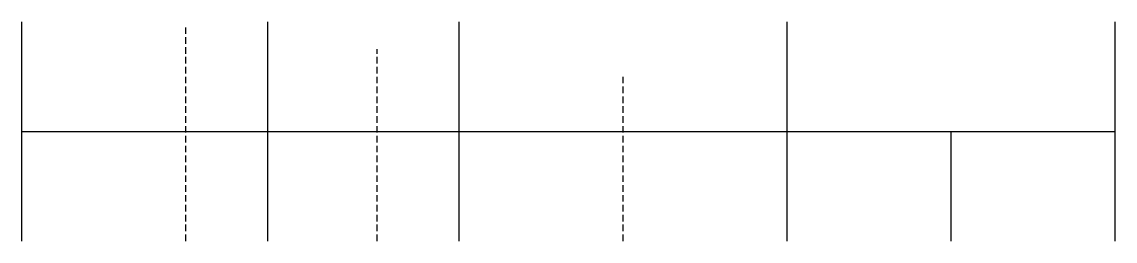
# Model space of a CAD drawing. Units: millimetres at full size, sheet at 1:100. Extents: x -10000 to 10000, y -2000 to 2000.
import ezdxf

# ---------------------------------------------------------------- set-up
doc = ezdxf.new("R2010")
doc.units = ezdxf.units.MM
doc.header["$LTSCALE"] = 100
doc.linetypes.add('DASHED1', pattern=[1.8, 1.2, -0.6])
doc.layers.add('0-0', color=7, linetype='Continuous')

msp = doc.modelspace()

# ---------------------------------------------------------------- linework, layer by layer
at = {"layer": '0-0'}
for p, q in [((-10000, -2000), (-10000, 2000)), ((-5500, -2000), (-5500, 2000)), ((-2000, -2000), (-2000, 2000)), ((4000, -2000), (4000, 2000)), ((10000, -2000), (10000, 2000)), ((-10000, 0), (10000, 0)), ((7000, -2000), (7000, 0))]:
    msp.add_line(p, q, dxfattribs=at)
at = {"layer": '0-0', "linetype": 'DASHED1'}
for p, q in [((-7000, -2000), (-7000, 1900)), ((-3500, -2000), (-3500, 1500)), ((1000, -2000), (1000, 1000))]:
    msp.add_line(p, q, dxfattribs=at)

doc.saveas('drawing.dxf')
